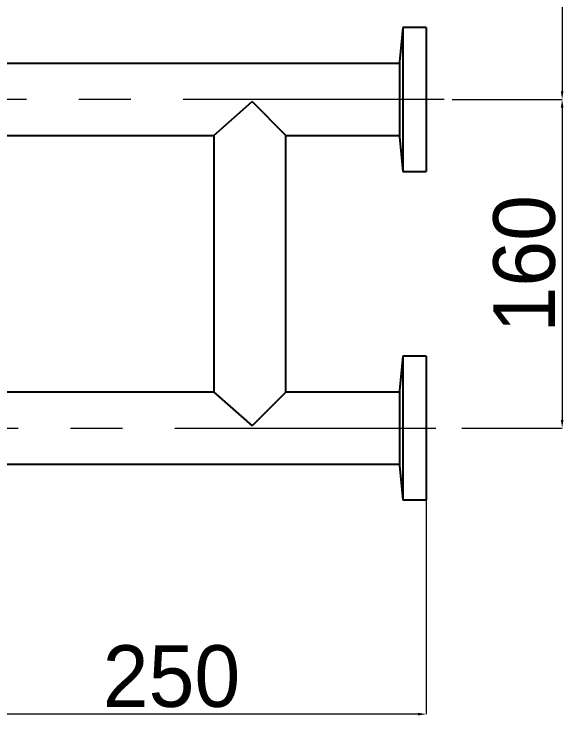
# Model space of a CAD drawing. Extents: x 0 to 3255, y 0 to 2385.
# Drawn here: x 1040.7 to 1308.8, y 420.9 to 763.1 of the extents above; entities that cross this region are included whole.
import ezdxf

# ---------------------------------------------------------------- set-up
doc = ezdxf.new("R2010")
doc.units = 0
doc.header["$LTSCALE"] = 10
doc.header["$MEASUREMENT"] = 0
doc.header["$PDMODE"] = 3
doc.header["$PDSIZE"] = -10
doc.linetypes.add('CENTERX2', pattern=[20.32, 12.7, -2.54, 2.54, -2.54])
doc.layers.get('0').update_dxf_attribs({"linetype": 'CONTINUOUS'})
doc.layers.get('DEFPOINTS').update_dxf_attribs({"linetype": 'CONTINUOUS'})
doc.layers.add('中心线层', color=1, linetype='CENTERX2', lineweight=25)
doc.styles.add('Daelim Dimension', font='')
doc.styles.get('Daelim Dimension').set_extended_font_data('나눔고딕')
doc.dimstyles.new('DEFAULT', dxfattribs={"dimscale": 2, "dimtxt": 2, "dimasz": 2, "dimexe": 0, "dimexo": 2, "dimgap": 1, "dimtad": 1, "dimdec": 0, "dimzin": 9, "dimdsep": 46, "dimtxsty": 'Daelim Dimension', "dimcen": 0.5, "dimclrd": 5, "dimclre": 5, "dimclrt": 256, "dimadec": 1, "dimazin": 0, "dimtfac": 1, "dimtdec": 0, "dimtix": 1, "dimtmove": 0, "dimatfit": 3, "dimfxl": 1, "dimtolj": 1, "dimtzin": 1, "dimlwd": 9, "dimlwe": 9, "dimarcsym": 0})

# ---------------------------------------------------------------- blocks, each defined once
blk = doc.blocks.new('*D61')
at = {"color": 5, "lineweight": 9, "transparency": 16777216}
for p, q in [((1254.37, 721.56), (1307.46, 721.56)), ((1307.46, 717.56), (1307.46, 565.56)), ((1258.59, 561.56), (1307.46, 561.56))]:
    blk.add_line(p, q, dxfattribs=at)
at = {"color": 5, "transparency": 16777216}
for points in [[(1306.79, 717.56), (1308.12, 717.56), (1307.46, 721.56)], [(1306.79, 565.56), (1308.12, 565.56), (1307.46, 561.56)]]:
    blk.add_solid(points, dxfattribs=at)
at = {"layer": 'DEFPOINTS', "color": 0, "transparency": 16777216}
for p in [(1250.37, 721.56), (1254.59, 561.56), (1307.46, 561.56)]:
    blk.add_point(p, dxfattribs=at)
at = {"color": 7, "transparency": 16777216, "insert": (1289.13, 641.56), "char_height": 30, "attachment_point": 5, "rotation": 90, "style": 'Daelim Dimension'}
blk.add_mtext('\\A1;160', dxfattribs=at)
blk = doc.blocks.new('*D63')
at = {"color": 5, "lineweight": 9, "transparency": 16777216}
blk.add_arc((705.81, 579.06), 58.8, 3.8983, 86.1017, dxfattribs=at)
at = {"color": 5, "transparency": 16777216}
for points in [[(709.79, 637.06), (709.83, 638.4), (705.81, 637.87)], [(765.14, 583.08), (763.81, 583.04), (764.61, 579.06)]]:
    blk.add_solid(points, dxfattribs=at)
at = {"layer": 'DEFPOINTS', "color": 0, "transparency": 16777216}
for p in [(705.81, 646.56), (735.21, 629.99), (705.81, 586.56), (752.31, 579.06), (1228.31, 579.06)]:
    blk.add_point(p, dxfattribs=at)
at = {"color": 7, "transparency": 16777216, "insert": (762.75, 631.1), "char_height": 30, "attachment_point": 5, "rotation": 312.425, "style": 'Daelim Dimension'}
blk.add_mtext('\\A1;90°', dxfattribs=at)
blk = doc.blocks.new('*D59')
at = {"color": 5, "lineweight": 9, "transparency": 16777216}
for p, q in [((993.31, 696.3), (993.31, 422.28)), ((1241.31, 550.49), (1241.31, 422.28)), ((1237.31, 422.28), (997.31, 422.28))]:
    blk.add_line(p, q, dxfattribs=at)
at = {"color": 5, "transparency": 16777216}
for points in [[(997.31, 422.95), (997.31, 421.62), (993.31, 422.28)], [(1237.31, 422.95), (1237.31, 421.62), (1241.31, 422.28)]]:
    blk.add_solid(points, dxfattribs=at)
at = {"layer": 'DEFPOINTS', "color": 0, "transparency": 16777216}
for p in [(993.31, 700.3), (1241.31, 554.49), (993.31, 422.28)]:
    blk.add_point(p, dxfattribs=at)
at = {"color": 7, "transparency": 16777216, "insert": (1117.31, 440.61), "char_height": 30, "attachment_point": 5, "style": 'Daelim Dimension'}
blk.add_mtext('\\A1;250', dxfattribs=at)
blk = doc.blocks.new('*D12')
at = {"color": 5, "lineweight": 9, "transparency": 16777216}
for p, q in [((1054.69, 1021.56), (1307.46, 1021.56)), ((1307.46, 1017.56), (1307.46, 725.56)), ((1253.99, 721.56), (1307.46, 721.56))]:
    blk.add_line(p, q, dxfattribs=at)
at = {"color": 5, "transparency": 16777216}
for points in [[(1306.79, 1017.56), (1308.12, 1017.56), (1307.46, 1021.56)], [(1306.79, 725.56), (1308.12, 725.56), (1307.46, 721.56)]]:
    blk.add_solid(points, dxfattribs=at)
at = {"layer": 'DEFPOINTS', "color": 0, "transparency": 16777216}
for p in [(1050.69, 1021.56), (1249.99, 721.56), (1307.46, 721.56)]:
    blk.add_point(p, dxfattribs=at)
at = {"color": 7, "transparency": 16777216, "insert": (1289.1, 871.56), "char_height": 30, "attachment_point": 5, "rotation": 90, "style": 'Daelim Dimension'}
blk.add_mtext('\\A1;300', dxfattribs=at)

msp = doc.modelspace()

# ---------------------------------------------------------------- linework, layer by layer
at = {"color": 7, "linetype": 'Continuous', "lineweight": 25}
for p, q in [((1229.93, 756.56), (1228.31, 739.81)), ((1241.31, 756.56), (1229.93, 756.56)), ((1229.93, 756.56), (1229.93, 686.56)), ((1241.31, 756.56), (1241.31, 686.56)), ((1228.31, 739.81), (1228.31, 703.31)), ((1228.31, 739.06), (1034.31, 739.06)), ((1034.31, 704.06), (1138, 704.06)), ((1138, 704.06), (1138, 579.06)), ((1173, 704.06), (1228.31, 704.06)), ((1173, 579.06), (1173, 704.06)), ((1228.31, 703.31), (1229.93, 686.56)), ((1229.93, 686.56), (1241.31, 686.56)), ((1229.93, 596.56), (1228.31, 579.81)), ((1241.31, 596.56), (1229.93, 596.56)), ((1229.93, 596.56), (1229.93, 526.56)), ((1241.31, 596.56), (1241.31, 526.56)), ((1138, 579.06), (752.31, 579.06)), ((1228.31, 579.06), (1173, 579.06)), ((1228.31, 579.81), (1228.31, 561.56)), ((1228.31, 561.56), (1228.31, 543.31)), ((752.31, 544.06), (1228.31, 544.06)), ((1228.31, 543.31), (1229.93, 526.56)), ((1229.93, 526.56), (1241.31, 526.56))]:
    msp.add_line(p, q, dxfattribs=at)
for p, q in [((1138, 704.06), (1156.54, 720.52)), ((1173, 704.06), (1156.54, 720.52)), ((1138, 579.06), (1156.54, 562.61)), ((1173, 579.06), (1156.54, 562.61))]:
    msp.add_line(p, q)
at = {"layer": '中心线层', "linetype": 'CENTERX2', "lineweight": 18}
for p, q in [((1249.99, 721.56), (712.54, 721.56)), ((712.52, 561.56), (1254.59, 561.56))]:
    msp.add_line(p, q, dxfattribs=at)

# ---------------------------------------------------------------- dimensions: what is measured, and where the dimension line sits
for base, p1, p2, picture, middle in [((1307.46, 721.56), (1050.69, 1021.56), (1249.99, 721.56), '*D12', (1289.1, 871.56)), ((1307.46, 561.56), (1250.37, 721.56), (1254.59, 561.56), '*D61', (1289.13, 641.56))]:
    dim = msp.add_linear_dim(base=base, p1=p1, p2=p2, angle=90, dimstyle='DEFAULT', override={"dimtxt": 15, "dimclrd": 5, "dimclre": 5, "dimclrt": 7})
    dim.commit()
    dim.dimension.update_dxf_attribs({"geometry": picture, "text_midpoint": middle})
dim = msp.add_linear_dim(base=(993.31, 422.28), p1=(1241.31, 554.49), p2=(993.31, 700.3), text='250', dimstyle='DEFAULT', override={"dimtxt": 15, "dimclrd": 5, "dimclre": 5, "dimclrt": 7})
dim.commit()
dim.dimension.update_dxf_attribs({"geometry": '*D59', "text_midpoint": (1117.31, 422.28), "dimtype": 160})
dim = msp.add_angular_dim_2l(base=(735.21, 629.99), line1=((705.81, 586.56), (705.81, 646.56)), line2=((1228.31, 579.06), (752.31, 579.06)), dimstyle='DEFAULT', override={"dimtxt": 15, "dimclrd": 5, "dimclre": 5, "dimclrt": 7, "dimadec": 0})
dim.commit()
dim.dimension.update_dxf_attribs({"geometry": '*D63', "text_midpoint": (749.22, 618.73), "dimtype": 162})

doc.saveas('drawing.dxf')
